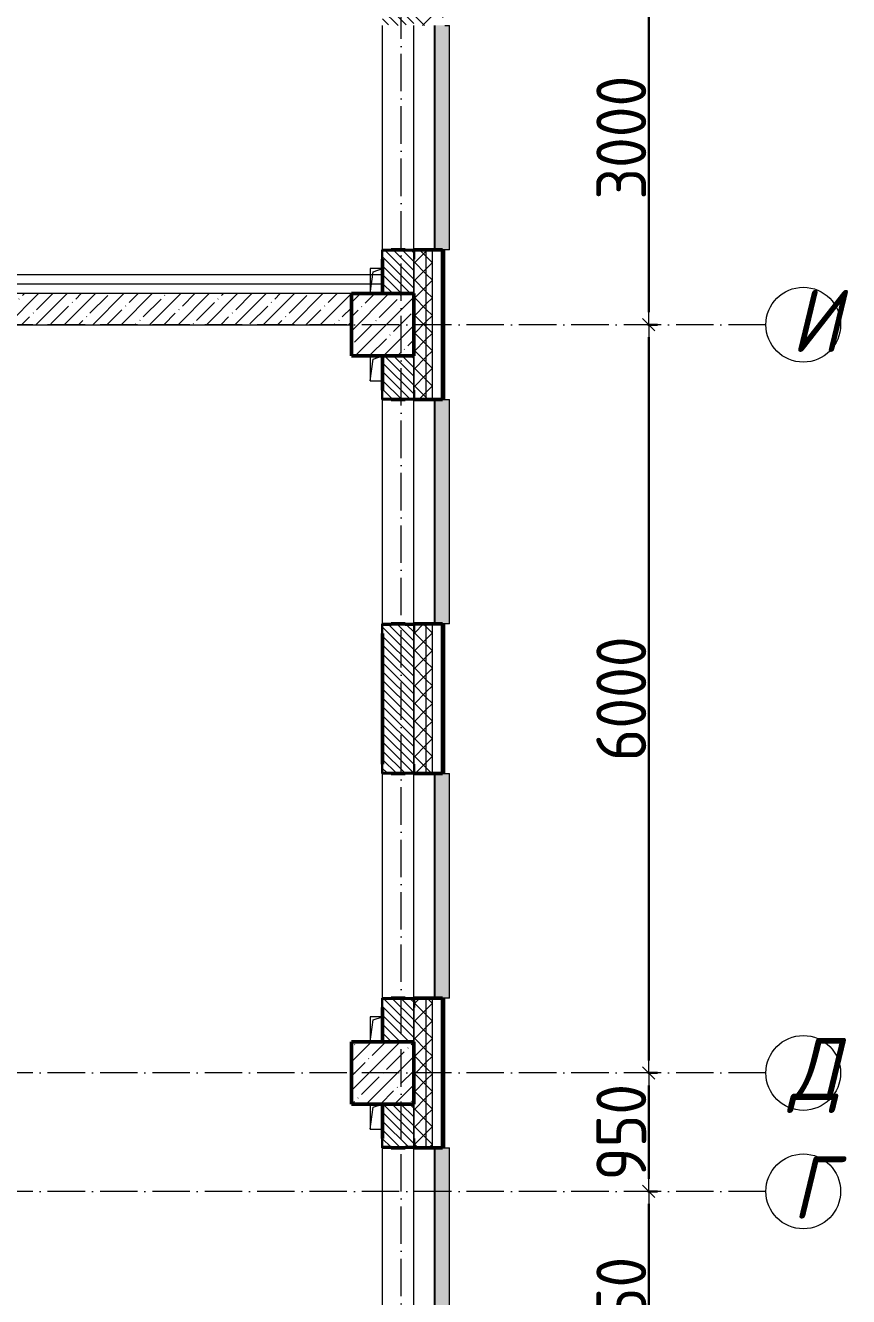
# Model space of a CAD drawing. Header units: millimetres. Extents: x -213536 to 1564669, y -45299 to 942238.
# Drawn here: x 642417 to 649021, y 580082 to 590275 of the extents above; entities that cross this region are included whole.
import ezdxf

# ---------------------------------------------------------------- set-up
doc = ezdxf.new("R2010")
doc.units = ezdxf.units.MM
doc.linetypes.add('50_200_ШТРИХ_1Т_ш5_п1_п1_', pattern=[700, 500, -100, 0, -100])
for name, color, linetype, lineweight in [('3.1) ЖБ окна 1.2 м', 102, 'Continuous', 30), ('A-____-____-DIMS', 7, 'Continuous', 9), ('A-DETL-____-OTLN-4', 7, 'Continuous', 18), ('A-GENM-____-MCUT', 7, 'Continuous', 25), ('A-GENM-____-OTLN', 7, 'Continuous', 9), ('A-GENM-____-OTLN-1', 7, 'Continuous', 25), ('A-GLAZ-____-OTLN', 7, 'Continuous', 9), ('A-WALL-____-MCUT-1', 7, 'Continuous', 9), ('A-WALL-____-MCUT-2', 7, 'Continuous', 50), ('A-WALL-____-MCUT-3', 7, 'Continuous', 9), ('A-WALL-____-OTLN', 7, 'Continuous', 9), ('A-WALL-____-PATT-1', 7, 'Continuous', 9), ('A-WALL-FNSH-MCUT-1', 7, 'Continuous', 9), ('S-COLS-____-MCUT', 7, 'Continuous', 50), ('S-COLS-____-OTLN', 7, 'Continuous', 9), ('S-GRID-____-IDEN', 7, 'Continuous', 9), ('S-GRID-____-OTLN-1', 7, '50_200_ШТРИХ_1Т_ш5_п1_п1_', 9)]:
    doc.layers.add(name, color=color, linetype=linetype, lineweight=lineweight)
doc.layers.add('A-GLAZ-____-OTLN-1', color=7, linetype='Continuous', lineweight=9, true_color=0xc0c0c0)
doc.styles.add('ISOCPEUR_I', font='isocpeui.ttf', dxfattribs={"width": 0.9, "height": 2.5})
doc.styles.add('СПДС', font='isocpeur.ttf', dxfattribs={"width": 0.9})
doc.dimstyles.new('Размера А3', dxfattribs={"dimtxt": 200, "dimasz": 100, "dimexe": 70, "dimexo": 100, "dimgap": 20, "dimtad": 1, "dimdec": 0, "dimrnd": 10, "dimzin": 0, "dimdsep": 46, "dimtxsty": 'СПДС', "dimblk": 'ARROWHEAD_6', "dimcen": 1, "dimclrd": 256, "dimclre": 256, "dimclrt": 256, "dimazin": 0, "dimtfac": 1, "dimtdec": 0, "dimtmove": 2, "dimatfit": 3, "dimfxl": 1, "dimtolj": 1, "dimtzin": 0, "dimarcsym": 0})
pattern_1 = [(135, (544282.637, 571544.04), (-35.35534, -35.35534), [])]
pattern_2 = [(45, (544282.64, 571544.04), (-70.71068, 70.71068), []), (135, (544282.64, 571544.04), (-70.71068, -70.71068), [])]

# ---------------------------------------------------------------- blocks, each defined once
blk = doc.blocks.new('BSC_Колонна _Прямоугольная - 500х500-V24-АР1_План отверстий 2 этажа в осях 1-64_А-ГГ')
at = {"layer": 'S-COLS-____-OTLN'}
h = blk.add_hatch(dxfattribs=at)
h.set_pattern_fill('FP_53', color=256, style=0, pattern_type=2)
h.set_pattern_definition([(45, (-101000, -16331.04), (-114.04925, 114.04925), []), (45, (-100885.95, -16331.04), (-114.04925, 114.04925), [201.613, -40.323, 3.353, -36.97])])
h.paths.add_polyline_path([(-250, -250), (250, -250), (250, 250), (-250, 250), (-250, -115)], flags=0)
at = {"layer": 'S-COLS-____-MCUT'}
for p, q in [((250, 250), (-250, 250)), ((-250, 250), (-250, -250)), ((250, -250), (250, 250)), ((-250, -250), (250, -250))]:
    blk.add_line(p, q, dxfattribs=at)
blk = doc.blocks.new('BSC_Колонна _Прямоугольная - 500х500-V75-АР1_План отверстий 2 этажа в осях 1-64_А-ГГ')
at = {"layer": 'S-COLS-____-OTLN'}
h = blk.add_hatch(dxfattribs=at)
h.set_pattern_fill('FP_104', color=256, style=0, pattern_type=2)
h.set_pattern_definition([(45, (-101000, -10331.04), (-114.04925, 114.04925), []), (45, (-100885.95, -10331.04), (-114.04925, 114.04925), [201.613, -40.323, 3.353, -36.97])])
h.paths.add_polyline_path([(-250, -250), (250, -250), (250, 250), (-250, 250), (-250, -135)], flags=0)
at = {"layer": 'S-COLS-____-MCUT'}
for p, q in [((250, 250), (-250, 250)), ((-250, 250), (-250, -250)), ((250, -250), (250, 250)), ((-250, -250), (250, -250))]:
    blk.add_line(p, q, dxfattribs=at)
blk = doc.blocks.new('Фахверк_СКБ_Уголок - 250_2700-27497298-АР1_План отверстий 2 этажа в осях 1-64_А-ГГ')
at = {"layer": 'A-GENM-____-MCUT'}
for p, q in [((200, 181), (125, 181)), ((125, 181), (125, 106)), ((125, 106), (131, 106)), ((131, 106), (131, 175)), ((131, 175), (200, 175)), ((200, 175), (200, 181)), ((131, -6), (125, -6)), ((125, -6), (125, -81)), ((125, -81), (200, -81)), ((131, -75), (131, -6)), ((200, -75), (131, -75)), ((200, -81), (200, -75))]:
    blk.add_line(p, q, dxfattribs=at)
blk = doc.blocks.new('AR_Отверстие прямоугольное _в плите_ - AR_Отверстие прямоугольное _в плите_-V164-АР1_План отверстий 2 этажа в осях 1-64_А-ГГ')
at = {"layer": 'A-GENM-____-OTLN'}
for p, q in [((-50, 100), (-50, -100)), ((-50, -100), (-25, 75)), ((-25, 75), (50, 100)), ((-50, -100), (50, -100))]:
    blk.add_line(p, q, dxfattribs=at)
blk = doc.blocks.new('AR_Отверстие прямоугольное _в плите_ - AR_Отверстие прямоугольное _в плите_-V167-АР1_План отверстий 2 этажа в осях 1-64_А-ГГ')
at = {"layer": 'A-GENM-____-OTLN'}
for p, q in [((50, 100), (-50, 100)), ((-50, 100), (-50, -100)), ((-50, -100), (-25, 75)), ((-25, 75), (50, 100))]:
    blk.add_line(p, q, dxfattribs=at)
blk = doc.blocks.new('Отлив_СКБ - Отлив витража_120_НВФ-V194-АР1_План отверстий 2 этажа в осях 1-64_А-ГГ')
at = {"layer": 'A-GLAZ-____-OTLN-1'}
for points in [[(1800, -2), (1800, 0), (0, 0), (0, -2), (1544, -2)], [(1544, -120), (1800, -120), (1800, -2), (0, -2), (0, -120)]]:
    blk.add_hatch(color=256, dxfattribs=at).paths.add_polyline_path(points, flags=0)
at = {"layer": 'A-GLAZ-____-OTLN'}
for p, q in [((0, 0), (1800, 0)), ((1800, -2), (0, -2)), ((0, -120), (0, -83)), ((1800, -83), (1800, -120)), ((0, -120), (1800, -120))]:
    blk.add_line(p, q, dxfattribs=at)
blk = doc.blocks.new('Ось сетки - Круг_Ø6_00__ISO-2_5_0_9K_-25732049-АР1_План отверстий 2 этажа в осях 1-64_А-ГГ')
at = {"layer": 'S-GRID-____-IDEN'}
blk.add_circle((0, 0), 3, dxfattribs=at)
blk = doc.blocks.new('ARROWHEAD_6')
at = {"color": 0, "linetype": 'Continuous'}
for p, q in [((0, 0), (-1, 0)), ((-0.5, -0.5), (0.5, 0.5))]:
    blk.add_line(p, q, dxfattribs=at)
blk = doc.blocks.new('*D5628')
at = {"layer": 'A-____-____-DIMS', "lineweight": -2, "transparency": 16777216}
for p, q in [((87537, 468397), (87613, 468397)), ((87543, 466447), (87543, 468297)), ((87537, 466347), (87613, 466347))]:
    blk.add_line(p, q, dxfattribs=at)
at = {"layer": 'Defpoints', "color": 0, "lineweight": 30, "transparency": 16777216}
for p in [(87437, 468397), (87543, 468397), (87437, 466347)]:
    blk.add_point(p, dxfattribs=at)
at = {"layer": 'A-____-____-DIMS', "lineweight": -2, "transparency": 16777216, "xscale": 100, "yscale": 100, "zscale": 100}
for p, rotation in [((87543, 468397), 90), ((87543, 466347), 270)]:
    blk.add_blockref('ARROWHEAD_6', p, dxfattribs=dict(at, rotation=rotation))
at = {"layer": 'A-____-____-DIMS', "transparency": 16777216, "insert": (87323, 467372), "char_height": 400, "attachment_point": 5, "rotation": 90, "style": 'СПДС'}
blk.add_mtext('\\A1;2050', dxfattribs=at)
blk = doc.blocks.new('*D5629')
at = {"layer": 'A-____-____-DIMS', "lineweight": -2, "transparency": 16777216}
for p, q in [((87537, 469347), (87613, 469347)), ((87543, 468497), (87543, 469247)), ((87537, 468397), (87613, 468397))]:
    blk.add_line(p, q, dxfattribs=at)
at = {"layer": 'Defpoints', "color": 0, "lineweight": 30, "transparency": 16777216}
for p in [(87437, 469347), (87543, 469347), (87437, 468397)]:
    blk.add_point(p, dxfattribs=at)
at = {"layer": 'A-____-____-DIMS', "lineweight": -2, "transparency": 16777216, "xscale": 100, "yscale": 100, "zscale": 100}
for p, rotation in [((87543, 469347), 90), ((87543, 468397), 270)]:
    blk.add_blockref('ARROWHEAD_6', p, dxfattribs=dict(at, rotation=rotation))
at = {"layer": 'A-____-____-DIMS', "transparency": 16777216, "insert": (87323, 468872), "char_height": 400, "attachment_point": 5, "rotation": 90, "style": 'СПДС'}
blk.add_mtext('\\A1;950', dxfattribs=at)
blk = doc.blocks.new('*D5630')
at = {"layer": 'A-____-____-DIMS', "lineweight": -2, "transparency": 16777216}
for p, q in [((87537, 475347), (87613, 475347)), ((87543, 469447), (87543, 475247)), ((87537, 469347), (87613, 469347))]:
    blk.add_line(p, q, dxfattribs=at)
at = {"layer": 'Defpoints', "color": 0, "lineweight": 30, "transparency": 16777216}
for p in [(87437, 475347), (87543, 475347), (87437, 469347)]:
    blk.add_point(p, dxfattribs=at)
at = {"layer": 'A-____-____-DIMS', "lineweight": -2, "transparency": 16777216, "xscale": 100, "yscale": 100, "zscale": 100}
for p, rotation in [((87543, 475347), 90), ((87543, 469347), 270)]:
    blk.add_blockref('ARROWHEAD_6', p, dxfattribs=dict(at, rotation=rotation))
at = {"layer": 'A-____-____-DIMS', "transparency": 16777216, "insert": (87323, 472347), "char_height": 400, "attachment_point": 5, "rotation": 90, "style": 'СПДС'}
blk.add_mtext('\\A1;6000', dxfattribs=at)
blk = doc.blocks.new('*D5631')
at = {"layer": 'A-____-____-DIMS', "lineweight": -2, "transparency": 16777216}
for p, q in [((87537, 478347), (87613, 478347)), ((87543, 475447), (87543, 478247)), ((87537, 475347), (87613, 475347))]:
    blk.add_line(p, q, dxfattribs=at)
at = {"layer": 'Defpoints', "color": 0, "lineweight": 30, "transparency": 16777216}
for p in [(87437, 478347), (87543, 478347), (87437, 475347)]:
    blk.add_point(p, dxfattribs=at)
at = {"layer": 'A-____-____-DIMS', "lineweight": -2, "transparency": 16777216, "xscale": 100, "yscale": 100, "zscale": 100}
for p, rotation in [((87543, 478347), 90), ((87543, 475347), 270)]:
    blk.add_blockref('ARROWHEAD_6', p, dxfattribs=dict(at, rotation=rotation))
at = {"layer": 'A-____-____-DIMS', "transparency": 16777216, "insert": (87323, 476847), "char_height": 400, "attachment_point": 5, "rotation": 90, "style": 'СПДС'}
blk.add_mtext('\\A1;3000', dxfattribs=at)
blk = doc.blocks.new('2этаж')
at = {"layer": 'S-GRID-____-OTLN-1', "color": 251, "ltscale": 0.6, "true_color": 0x636466}
for p, q in [((85558.3, 454533.3), (85558.3, 508896.9)), ((88482.7, 475347), (51735.1, 475347)), ((88482.7, 469347), (77429.6, 469347)), ((88482.7, 468397), (-20037.2, 468397))]:
    blk.add_line(p, q, dxfattribs=at)
at = {"layer": 'S-GRID-____-IDEN', "char_height": 500, "attachment_point": 1, "style": 'ISOCPEUR_I'}
for s, insert, width in [('\\fISOCPEUR|b0|i1|c204|p34|;\\W.9;И', (88685.3, 475628.9), 223.671), ('\\fISOCPEUR|b0|i1|c204|p34|;\\W.9;Д', (88673.6, 469628.9), 252.532), ('\\fISOCPEUR|b0|i1|c204|p34|;\\W.9;Г', (88694.3, 468678.9), 202.025)]:
    blk.add_mtext(s, dxfattribs=dict(at, insert=insert, width=width))
at = {"layer": 'A-____-____-DIMS'}
for base, p1, p2, picture, middle in [((87542.6, 478347), (87436.5, 475347), (87436.5, 478347), '*D5631', (87322.6, 476847)), ((87542.6, 475347), (87436.5, 469347), (87436.5, 475347), '*D5630', (87322.6, 472347)), ((87542.6, 469347), (87436.5, 468397), (87436.5, 469347), '*D5629', (87322.6, 468872)), ((87542.6, 468397), (87436.5, 466347), (87436.5, 468397), '*D5628', (87322.6, 467372))]:
    dim = blk.add_linear_dim(base=base, p1=p1, p2=p2, angle=90, dimstyle='Размера А3', override={"dimtxt": 400}, dxfattribs=at)
    dim.commit()
    dim.dimension.update_dxf_attribs({"geometry": picture, "text_midpoint": middle})

msp = doc.modelspace()

# ---------------------------------------------------------------- hatches: boundary and pattern name
at = {"layer": 'A-WALL-____-PATT-1'}
h = msp.add_hatch(dxfattribs=at)
h.set_pattern_fill('FP_1', color=256, style=0, pattern_type=2)
h.set_pattern_definition(pattern_2)
h.paths.add_polyline_path([(645632.6, 569525.1), (645632.6, 570475.1), (645538.6, 570475.1), (645538.6, 570400.1), (645532.6, 570400.1), (645532.6, 569525.1)], flags=0)
h.paths.add_polyline_path([(645538.6, 572275.1), (645632.6, 572275.1), (645632.6, 573475.1), (645538.6, 573475.1), (645538.6, 573400.1), (645532.6, 573400.1), (645532.6, 572350.1), (645538.6, 572350.1), (645538.6, 572279.9)], flags=0)
h.paths.add_polyline_path([(645538.6, 575275.1), (645632.6, 575275.1), (645632.6, 576475.1), (645538.6, 576475.1), (645538.6, 576400.1), (645532.6, 576400.1), (645532.6, 575350.1), (645538.6, 575350.1), (645538.6, 575281.1)], flags=0)
h.paths.add_polyline_path([(645632.6, 578275.1), (645632.6, 579475.1), (645538.6, 579475.1), (645538.6, 579400.1), (645532.6, 579400.1), (645532.6, 578350.1), (645538.6, 578350.1), (645538.6, 578275.1)], flags=0)
h.paths.add_polyline_path([(645632.6, 581275.1), (645632.6, 582475.1), (645538.6, 582475.1), (645538.6, 582400.1), (645532.6, 582400.1), (645532.6, 581350.1), (645538.6, 581350.1), (645538.6, 581275.1)], flags=0)
h.paths.add_polyline_path([(645632.6, 584275.1), (645632.6, 585475.1), (645538.6, 585475.1), (645538.6, 585400.1), (645532.6, 585400.1), (645532.6, 584350.1), (645538.6, 584350.1), (645538.6, 584275.1)], flags=0)
h.paths.add_polyline_path([(645538.6, 587275.1), (645632.6, 587275.1), (645632.6, 588475.1), (645538.6, 588475.1), (645538.6, 588400.1), (645532.6, 588400.1), (645532.6, 587350.1), (645538.6, 587350.1), (645538.6, 587281.1)], flags=0)
h.paths.add_polyline_path([(645538.6, 590275.1), (645632.6, 590275.1), (645632.6, 591475.1), (645538.6, 591475.1), (645538.6, 591400.1), (645532.6, 591400.1), (645532.6, 590350.1), (645538.6, 590350.1), (645538.6, 590281.1)], flags=0)
h.paths.add_polyline_path([(645632.6, 596275.1), (645632.6, 597475.1), (645538.6, 597475.1), (645538.6, 597400.1), (645532.6, 597400.1), (645532.6, 596350.1), (645538.6, 596350.1), (645538.6, 596275.1)], flags=0)
h.paths.add_polyline_path([(645538.6, 599275.1), (645632.6, 599275.1), (645632.6, 600475.1), (645538.6, 600475.1), (645538.6, 600400.1), (645532.6, 600400.1), (645532.6, 599350.1), (645538.6, 599350.1), (645538.6, 599281.1)], flags=0)
h.paths.add_polyline_path([(645538.6, 602275.1), (645632.6, 602275.1), (645632.6, 603475.1), (645538.6, 603475.1), (645538.6, 603400.1), (645532.6, 603400.1), (645532.6, 602350.1), (645538.6, 602350.1), (645538.6, 602281.1)], flags=0)
h.paths.add_polyline_path([(645632.6, 605275.1), (645632.6, 606475.1), (645538.6, 606475.1), (645538.6, 606400.1), (645532.6, 606400.1), (645532.6, 605350.1), (645538.6, 605350.1), (645538.6, 605275.1)], flags=0)
h.paths.add_polyline_path([(645538.6, 608275.1), (645632.6, 608275.1), (645632.6, 609475.1), (645538.6, 609475.1), (645538.6, 609400.1), (645532.6, 609400.1), (645532.6, 608350.1), (645538.6, 608350.1), (645538.6, 608281.1)], flags=0)
h.paths.add_polyline_path([(645632.6, 611275.1), (645632.6, 612475.1), (645538.6, 612475.1), (645538.6, 612400.1), (645532.6, 612400.1), (645532.6, 611350.1), (645538.6, 611350.1), (645538.6, 611275.1)], flags=0)
h.paths.add_polyline_path([(645538.6, 617275.1), (645632.6, 617275.1), (645632.6, 618340.1), (645532.6, 618340.1), (645532.6, 617350.1), (645538.6, 617350.1), (645538.6, 617281.1)], flags=0)
h = msp.add_hatch(dxfattribs=at)
h.set_pattern_fill('FP_1', color=256, style=0, pattern_type=2)
h.set_pattern_definition(pattern_2)
h.paths.add_polyline_path([(645632.6, 569475.1), (645682.6, 569475.1), (645682.6, 570475.1), (645632.6, 570475.1), (645632.6, 569525.1)], flags=0)
h.paths.add_polyline_path([(645632.6, 572275.1), (645682.6, 572275.1), (645682.6, 573475.1), (645632.6, 573475.1), (645632.6, 572279.9)], flags=0)
h.paths.add_polyline_path([(645682.6, 575275.1), (645682.6, 576475.1), (645632.6, 576475.1), (645632.6, 575275.1)], flags=0)
h.paths.add_polyline_path([(645632.6, 578275.1), (645682.6, 578275.1), (645682.6, 579475.1), (645632.6, 579475.1), (645632.6, 578299.9)], flags=0)
h.paths.add_polyline_path([(645632.6, 581275.1), (645682.6, 581275.1), (645682.6, 582475.1), (645632.6, 582475.1), (645632.6, 581739.9)], flags=0)
h.paths.add_polyline_path([(645682.6, 584275.1), (645682.6, 585475.1), (645632.6, 585475.1), (645632.6, 584275.1)], flags=0)
h.paths.add_polyline_path([(645632.6, 587275.1), (645682.6, 587275.1), (645682.6, 588475.1), (645632.6, 588475.1), (645632.6, 587759.8)], flags=0)
h.paths.add_polyline_path([(645632.6, 590275.1), (645682.6, 590275.1), (645682.6, 591475.1), (645632.6, 591475.1), (645632.6, 591199.8)], flags=0)
h.paths.add_polyline_path([(645682.6, 596275.1), (645682.6, 597475.1), (645632.6, 597475.1), (645632.6, 596275.1)], flags=0)
h.paths.add_polyline_path([(645682.6, 599275.1), (645682.6, 600475.1), (645632.6, 600475.1), (645632.6, 599275.1)], flags=0)
h.paths.add_polyline_path([(645682.6, 602275.1), (645682.6, 603475.1), (645632.6, 603475.1), (645632.6, 602275.1)], flags=0)
h.paths.add_polyline_path([(645682.6, 605275.1), (645682.6, 606475.1), (645632.6, 606475.1), (645632.6, 605275.1)], flags=0)
h.paths.add_polyline_path([(645632.6, 608275.1), (645682.6, 608275.1), (645682.6, 609475.1), (645632.6, 609475.1), (645632.6, 608399.7)], flags=0)
h.paths.add_polyline_path([(645682.6, 611275.1), (645682.6, 612475.1), (645632.6, 612475.1), (645632.6, 611275.1)], flags=0)
h.paths.add_polyline_path([(645632.6, 617275.1), (645682.6, 617275.1), (645682.6, 618340.1), (645632.6, 618340.1), (645632.6, 617859.6)], flags=0)
h = msp.add_hatch(dxfattribs=at)
h.set_pattern_fill('FP_3', color=256, style=0, pattern_type=2)
h.set_pattern_definition([(45, (544282.64, 571544.04), (-85.53659, 85.53659), []), (45, (544339.66, 571544.04), (-85.53659, 85.53659), [])])
h.paths.add_polyline_path([(645762.6, 569375.1), (645782.6, 569375.1), (645782.6, 570475.1), (645762.6, 570475.1), (645762.6, 569395.1)], flags=0)
h.paths.add_polyline_path([(645782.6, 572275.1), (645782.6, 573475.1), (645762.6, 573475.1), (645762.6, 572275.1)], flags=0)
h.paths.add_polyline_path([(645782.6, 575275.1), (645782.6, 576475.1), (645762.6, 576475.1), (645762.6, 575275.1)], flags=0)
h.paths.add_polyline_path([(645782.6, 578275.1), (645782.6, 579475.1), (645762.6, 579475.1), (645762.6, 578275.1)], flags=0)
h.paths.add_polyline_path([(645762.6, 581275.1), (645782.6, 581275.1), (645782.6, 582475.1), (645762.6, 582475.1), (645762.6, 581739.9)], flags=0)
h.paths.add_polyline_path([(645762.6, 584275.1), (645782.6, 584275.1), (645782.6, 585475.1), (645762.6, 585475.1), (645762.6, 584319.9)], flags=0)
h.paths.add_polyline_path([(645762.6, 587275.1), (645782.6, 587275.1), (645782.6, 588475.1), (645762.6, 588475.1), (645762.6, 587759.8)], flags=0)
h.paths.add_polyline_path([(645762.6, 590275.1), (645782.6, 590275.1), (645782.6, 591475.1), (645762.6, 591475.1), (645762.6, 591199.8)], flags=0)
h.paths.add_polyline_path([(645782.6, 596275.1), (645782.6, 597475.1), (645762.6, 597475.1), (645762.6, 596275.1)], flags=0)
h.paths.add_polyline_path([(645762.6, 599275.1), (645782.6, 599275.1), (645782.6, 600475.1), (645762.6, 600475.1), (645762.6, 599799.8)], flags=0)
h.paths.add_polyline_path([(645762.6, 602275.1), (645782.6, 602275.1), (645782.6, 603475.1), (645762.6, 603475.1), (645762.6, 603239.7)], flags=0)
h.paths.add_polyline_path([(645762.6, 605275.1), (645782.6, 605275.1), (645782.6, 606475.1), (645762.6, 606475.1), (645762.6, 605819.7)], flags=0)
h.paths.add_polyline_path([(645782.6, 608275.1), (645782.6, 609475.1), (645762.6, 609475.1), (645762.6, 608275.1)], flags=0)
h.paths.add_polyline_path([(645762.6, 611275.1), (645782.6, 611275.1), (645782.6, 612475.1), (645762.6, 612475.1), (645762.6, 611839.7)], flags=0)
h.paths.add_polyline_path([(645782.6, 617275.1), (645782.6, 618340.1), (645762.6, 618340.1), (645762.6, 617275.1)], flags=0)
h = msp.add_hatch(dxfattribs=at)
h.set_pattern_fill('FP_6', color=256, style=0, pattern_type=2)
h.set_pattern_definition(pattern_1)
h.paths.add_polyline_path([(645532.6, 588125.1), (645532.6, 588469.1), (645463.6, 588469.1), (645463.6, 588475.1), (645351.6, 588475.1), (645351.6, 588469.1), (645282.6, 588469.1), (645282.6, 588125.1), (645463.6, 588125.1)], flags=0)
h.paths.add_polyline_path([(645463.6, 590275.1), (645463.6, 590281.1), (645532.6, 590281.1), (645532.6, 590625.1), (645282.6, 590625.1), (645282.6, 590281.1), (645351.6, 590281.1), (645351.6, 590275.1)], flags=0)
h = msp.add_hatch(dxfattribs=at)
h.set_pattern_fill('FP_25', color=256, style=0, pattern_type=2)
h.set_pattern_definition([(45, (544282.64, 571544.04), (-114.04925, 114.04925), []), (45, (544396.69, 571544.04), (-114.04925, 114.04925), [201.612, -40.322, 3.353, -36.97])])
h.paths.add_polyline_path([(645032.6, 587875.1), (645032.6, 588125.1), (638032.6, 588125.1), (638032.6, 587875.1), (645014.4, 587875.1)], flags=0)
h = msp.add_hatch(dxfattribs=at)
h.set_pattern_fill('FP_6', color=256, style=0, pattern_type=2)
h.set_pattern_definition(pattern_1)
h.paths.add_polyline_path([(645532.6, 582125.1), (645532.6, 582469.1), (645463.6, 582469.1), (645463.6, 582475.1), (645351.6, 582475.1), (645351.6, 582469.1), (645282.6, 582469.1), (645282.6, 582125.1)], flags=0)
h.paths.add_polyline_path([(645463.6, 584275.1), (645463.6, 584281.1), (645532.6, 584281.1), (645532.6, 585469.1), (645463.6, 585469.1), (645463.6, 585475.1), (645351.6, 585475.1), (645351.6, 585469.1), (645282.6, 585469.1), (645282.6, 584281.1), (645351.6, 584281.1), (645351.6, 584275.1)], flags=0)
h.paths.add_polyline_path([(645463.6, 587275.1), (645463.6, 587281.1), (645532.6, 587281.1), (645532.6, 587625.1), (645282.6, 587625.1), (645282.6, 587281.1), (645351.6, 587281.1), (645351.6, 587275.1)], flags=0)
h = msp.add_hatch(dxfattribs=at)
h.set_pattern_fill('FP_6', color=256, style=0, pattern_type=2)
h.set_pattern_definition(pattern_1)
h.paths.add_polyline_path([(645282.6, 579125.1), (645532.6, 579125.1), (645532.6, 579469.1), (645463.6, 579469.1), (645463.6, 579475.1), (645351.6, 579475.1), (645351.6, 579469.1), (645282.6, 579469.1), (645282.6, 579159.9)], flags=0)
h.paths.add_polyline_path([(645463.6, 581275.1), (645463.6, 581281.1), (645532.6, 581281.1), (645532.6, 581625.1), (645282.6, 581625.1), (645282.6, 581281.1), (645351.6, 581281.1), (645351.6, 581275.1)], flags=0)

# ---------------------------------------------------------------- linework, layer by layer
at = {"layer": 'A-DETL-____-OTLN-4'}
for p, q in [((645282.6, 588275.1), (637732.6, 588275.1)), ((645282.6, 588200.1), (637732.6, 588200.1))]:
    msp.add_line(p, q, dxfattribs=at)
at = {"layer": 'A-WALL-____-MCUT-1'}
for p, q in [((645032.6, 588125.1), (638032.6, 588125.1)), ((638032.6, 587875.1), (645032.6, 587875.1))]:
    msp.add_line(p, q, dxfattribs=at)
at = {"layer": 'A-WALL-____-MCUT-2'}
for p, q in [((645463.6, 588475.1), (645351.6, 588475.1)), ((645762.6, 588475.1), (645538.6, 588475.1)), ((645762.6, 587275.1), (645762.6, 588475.1)), ((645282.6, 588400.1), (645282.6, 588125.1)), ((645282.6, 587625.1), (645282.6, 587350.1)), ((645351.6, 587275.1), (645463.6, 587275.1)), ((645538.6, 587275.1), (645762.6, 587275.1)), ((645463.6, 585475.1), (645351.6, 585475.1)), ((645762.6, 585475.1), (645538.6, 585475.1)), ((645762.6, 584275.1), (645762.6, 585475.1)), ((645282.6, 585400.1), (645282.6, 584350.1)), ((645351.6, 584275.1), (645463.6, 584275.1)), ((645538.6, 584275.1), (645762.6, 584275.1)), ((645463.6, 582475.1), (645351.6, 582475.1)), ((645762.6, 582475.1), (645538.6, 582475.1)), ((645762.6, 581275.1), (645762.6, 582475.1)), ((645282.6, 582400.1), (645282.6, 582125.1)), ((645282.6, 581625.1), (645282.6, 581350.1)), ((645351.6, 581275.1), (645463.6, 581275.1)), ((645538.6, 581275.1), (645762.6, 581275.1))]:
    msp.add_line(p, q, dxfattribs=at)
at = {"layer": 'A-WALL-____-MCUT-3'}
for p, q in [((645632.6, 587275.1), (645632.6, 588475.1)), ((645682.6, 587275.1), (645682.6, 588475.1)), ((645532.6, 588125.1), (645532.6, 588400.1)), ((645532.6, 588400.1), (645532.6, 588125.1)), ((645532.6, 587350.1), (645532.6, 587625.1)), ((645532.6, 587625.1), (645532.6, 587350.1)), ((645632.6, 584275.1), (645632.6, 585475.1)), ((645682.6, 584275.1), (645682.6, 585475.1)), ((645532.6, 584350.1), (645532.6, 585400.1)), ((645532.6, 585400.1), (645532.6, 584350.1)), ((645632.6, 581275.1), (645632.6, 582475.1)), ((645682.6, 581275.1), (645682.6, 582475.1)), ((645532.6, 582125.1), (645532.6, 582400.1)), ((645532.6, 582400.1), (645532.6, 582125.1)), ((645532.6, 581350.1), (645532.6, 581625.1)), ((645532.6, 581625.1), (645532.6, 581350.1))]:
    msp.add_line(p, q, dxfattribs=at)
at = {"layer": 'A-WALL-____-OTLN'}
for p, q in [((645282.6, 588475.1), (645282.6, 590275.1)), ((645532.6, 588475.1), (645532.6, 590275.1)), ((645282.6, 585475.1), (645282.6, 587275.1)), ((645532.6, 585475.1), (645532.6, 587275.1)), ((645282.6, 582475.1), (645282.6, 584275.1)), ((645532.6, 582475.1), (645532.6, 584275.1)), ((645282.6, 579475.1), (645282.6, 581275.1)), ((645532.6, 579475.1), (645532.6, 581275.1))]:
    msp.add_line(p, q, dxfattribs=at)
at = {"layer": 'A-WALL-FNSH-MCUT-1'}
for p, q in [((645782.6, 588475.1), (645762.6, 588475.1)), ((645762.6, 588475.1), (645762.6, 587275.1)), ((645782.6, 587275.1), (645782.6, 588475.1)), ((645762.6, 587275.1), (645782.6, 587275.1)), ((645782.6, 585475.1), (645762.6, 585475.1)), ((645762.6, 585475.1), (645762.6, 584275.1)), ((645782.6, 584275.1), (645782.6, 585475.1)), ((645762.6, 584275.1), (645782.6, 584275.1)), ((645782.6, 582475.1), (645762.6, 582475.1)), ((645762.6, 582475.1), (645762.6, 581275.1)), ((645782.6, 581275.1), (645782.6, 582475.1)), ((645762.6, 581275.1), (645782.6, 581275.1))]:
    msp.add_line(p, q, dxfattribs=at)

# ---------------------------------------------------------------- block references
at = {"layer": '3.1) ЖБ окна 1.2 м'}
msp.add_blockref('2этаж', (559874.3, 112528.1), dxfattribs=at)
at = {"layer": 'A-GENM-____-OTLN'}
for name, p in [('AR_Отверстие прямоугольное _в плите_ - AR_Отверстие прямоугольное _в плите_-V167-АР1_План отверстий 2 этажа в осях 1-64_А-ГГ', (645232.6, 588225.1)), ('AR_Отверстие прямоугольное _в плите_ - AR_Отверстие прямоугольное _в плите_-V164-АР1_План отверстий 2 этажа в осях 1-64_А-ГГ', (645232.6, 587525.1)), ('AR_Отверстие прямоугольное _в плите_ - AR_Отверстие прямоугольное _в плите_-V167-АР1_План отверстий 2 этажа в осях 1-64_А-ГГ', (645232.6, 582225.1)), ('AR_Отверстие прямоугольное _в плите_ - AR_Отверстие прямоугольное _в плите_-V164-АР1_План отверстий 2 этажа в осях 1-64_А-ГГ', (645232.6, 581525.1))]:
    msp.add_blockref(name, p, dxfattribs=at)
at = {"layer": 'A-GENM-____-OTLN-1'}
for p, rotation in [((645357.6, 588600.1), 269.9999999999999), ((645457.6, 587150.1), 89.99999999999967), ((645357.6, 585600.1), 269.9999999999996), ((645457.6, 584150.1), 89.99999999999967), ((645357.6, 582600.1), 269.9999999999996), ((645457.6, 581150.1), 89.9999999999999)]:
    msp.add_blockref('Фахверк_СКБ_Уголок - 250_2700-27497298-АР1_План отверстий 2 этажа в осях 1-64_А-ГГ', p, dxfattribs=dict(at, rotation=rotation))
at = {"layer": 'A-GLAZ-____-OTLN', "rotation": 90}
for p in [(645699.6, 588475.1), (645699.6, 585475.1), (645699.6, 582475.1), (645699.6, 579475.1)]:
    msp.add_blockref('Отлив_СКБ - Отлив витража_120_НВФ-V194-АР1_План отверстий 2 этажа в осях 1-64_А-ГГ', p, dxfattribs=at)
at = {"layer": 'S-COLS-____-OTLN'}
for name, p in [('BSC_Колонна _Прямоугольная - 500х500-V24-АР1_План отверстий 2 этажа в осях 1-64_А-ГГ', (645282.6, 587875.1)), ('BSC_Колонна _Прямоугольная - 500х500-V75-АР1_План отверстий 2 этажа в осях 1-64_А-ГГ', (645282.6, 581875.1))]:
    msp.add_blockref(name, p, dxfattribs=at)
at = {"layer": 'S-GRID-____-IDEN', "xscale": 99.99999999999993, "yscale": 99.99999999999993, "zscale": 99.99999999999993, "rotation": 89.99999999999982}
for p in [(648657, 587875.1), (648657, 581875.1), (648657, 580925.1)]:
    msp.add_blockref('Ось сетки - Круг_Ø6_00__ISO-2_5_0_9K_-25732049-АР1_План отверстий 2 этажа в осях 1-64_А-ГГ', p, dxfattribs=at)

doc.saveas('drawing.dxf')
